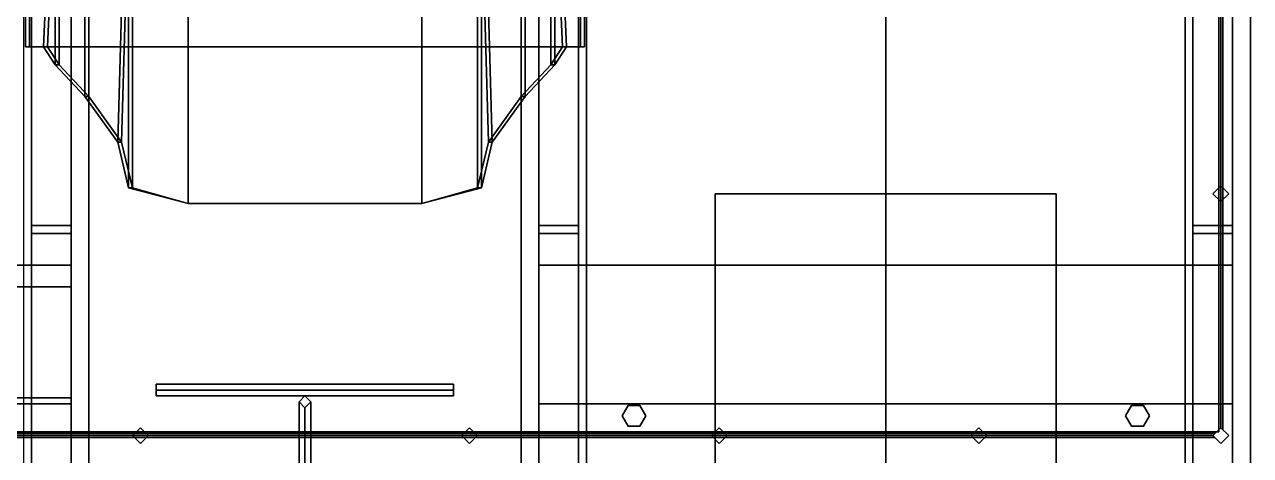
# Model space of a CAD drawing. Header units: millimetres. Extents: x -4.8 to 4.8, y -57.4 to 7.7.
# Drawn here: x -1.41 to 4.77, y -2.26 to -0.09 of the extents above; entities that cross this region are included whole.
import ezdxf

# ---------------------------------------------------------------- set-up
doc = ezdxf.new("R2010")
doc.units = ezdxf.units.MM
for name, color, linetype in [('addons', 3, 'Continuous'), ('turret_in', 3, 'Continuous'), ('turret_new', 2, 'Continuous')]:
    doc.layers.add(name, color=color, linetype=linetype)

msp = doc.modelspace()

# ---------------------------------------------------------------- linework, layer by layer
for points in [[(-1.38, -5.18, 0.83), (-1.38, 4.07, 0.83), (-1.42, 4.07, 0.83), (-1.42, -5.14, 0.83)], [(-1.38, -5.18, 0.46), (-1.38, 3.78, 0.46), (-1.38, 4.07, 0.83), (-1.38, -5.18, 0.83)], [(1.38, 4.07, 0.83), (1.38, 3.78, 0.46), (1.38, -5.18, 0.46), (1.38, -5.18, 0.83)], [(1.42, -5.14, 0.83), (1.42, 4.07, 0.83), (1.38, 4.07, 0.83), (1.38, -5.18, 0.83)], [(1.42, -5.14, 0.2), (1.42, 4.07, 0.2), (1.42, 4.07, 0.83), (1.42, -5.14, 0.83)], [(4.44, 4.07, 0.2), (1.42, 4.07, 0.2), (1.42, -5.14, 0.2), (4.44, -5.14, 0.2)], [(4.48, -5.18, 0.83), (4.48, 4.07, 0.83), (4.44, 4.07, 0.83), (4.44, -5.14, 0.83)], [(4.44, 4.07, 0.83), (4.44, 4.07, 0.2), (4.44, -5.14, 0.2), (4.44, -5.14, 0.83)], [(4.48, -5.18, 0.46), (4.48, 3.78, 0.46), (4.48, 4.07, 0.83), (4.48, -5.18, 0.83)], [(-1.09, -5.62, 0.46), (-1.09, 3.58, 0.46), (-1.38, 3.58, 0.46), (-1.38, -5.18, 0.46)], [(-1.18, -6, 0.36), (-1.18, 3.58, 0.36), (-1.09, 3.58, 0.36), (-1.09, -5.62, 0.36)], [(-1.09, -5.62, 0.36), (-1.09, 3.58, 0.36), (-1.09, 3.58, 0.46), (-1.09, -5.62, 0.46)], [(1.09, 3.58, 0.36), (1.18, 3.58, 0.36), (1.18, -6, 0.36), (1.09, -5.62, 0.36)], [(1.09, -5.62, 0.46), (1.09, 3.58, 0.46), (1.09, 3.58, 0.36), (1.09, -5.62, 0.36)], [(1.38, 3.58, 0.46), (1.09, 3.58, 0.46), (1.09, -5.62, 0.46), (1.38, -5.18, 0.46)], [(4.77, -5.62, 0.46), (4.77, 3.58, 0.46), (4.48, 3.58, 0.46), (4.48, -5.18, 0.46)], [(4.68, -6, 0.36), (4.68, 3.58, 0.36), (4.77, 3.58, 0.36), (4.77, -5.62, 0.36)], [(4.77, -5.62, 0.36), (4.77, 3.58, 0.36), (4.77, 3.58, 0.46), (4.77, -5.62, 0.46)], [(-2.93, -1.3, -0.68), (-2.93, 1.79, -0.68), (-1.18, 1.79, -0.57), (-1.18, -1.3, -0.59)], [(-1.18, -1.3), (-1.18, 1.79), (-1.18, 1.79, 0.36), (-1.18, -1.3, 0.36)], [(-1.18, -1.3, -0.59), (-1.18, 1.79, -0.57), (-1.18, 1.79), (-1.18, -1.3)], [(1.18, -1.3, 0.36), (1.18, 1.79, 0.36), (1.18, 1.79), (1.18, -1.3)], [(1.18, -1.3), (1.18, 1.79), (1.18, 1.79, -0.57), (1.18, -1.3, -0.59)], [(1.18, 1.79, -0.57), (2.93, 1.79, -0.68), (2.93, -1.3, -0.68), (1.18, -1.3, -0.59)], [(2.93, -1.3, -0.68), (2.93, 1.79, -0.68), (4.68, 1.79, -0.57), (4.68, -1.3, -0.59)], [(4.68, -1.3), (4.68, 1.79), (4.68, 1.79, 0.36), (4.68, -1.3, 0.36)], [(4.68, -1.3, -0.59), (4.68, 1.79, -0.57), (4.68, 1.79), (4.68, -1.3)], [(3.79, -0.94, 1.26), (3.79, -0.94, 0.2), (2.07, -0.94, 0.2), (2.07, -0.94, 1.26)], [(3.79, -3.13, 1.26), (3.79, -0.94, 1.26), (2.07, -0.94, 1.26), (2.07, -3.13, 1.26)], [(2.07, -0.94, 1.26), (2.07, -0.94, 0.2), (2.07, -3.13, 0.2), (2.07, -3.13, 1.26)], [(3.79, -3.13, 0.2), (3.79, -0.94, 0.2), (3.79, -0.94, 1.26), (3.79, -3.13, 1.26)], [(-1.18, -1.14, 0.46), (-1.18, -1.1, 0.46), (-1.38, -1.1, 0.83), (-1.38, -1.14, 0.83)], [(-1.18, -1.1, 0.46), (-1.38, -1.1, 0.46), (-1.38, -1.1, 0.83)], [(1.18, -1.1, 0.46), (1.18, -1.14, 0.46), (1.38, -1.14, 0.83), (1.38, -1.1, 0.83)], [(1.38, -1.1, 0.83), (1.38, -1.1, 0.46), (1.18, -1.1, 0.46), (1.38, -1.1, 0.83)], [(4.68, -1.14, 0.46), (4.68, -1.1, 0.46), (4.48, -1.1, 0.83), (4.48, -1.14, 0.83)], [(4.68, -1.1, 0.46), (4.48, -1.1, 0.46), (4.48, -1.1, 0.83)], [(-1.38, -1.14, 0.83), (-1.38, -1.14, 0.46), (-1.18, -1.14, 0.46), (-1.38, -1.14, 0.83)], [(1.18, -1.14, 0.46), (1.38, -1.14, 0.46), (1.38, -1.14, 0.83)], [(4.48, -1.14, 0.83), (4.48, -1.14, 0.46), (4.68, -1.14, 0.46), (4.48, -1.14, 0.83)], [(-2.93, -2, -0.64), (-2.93, -1.3, -0.68), (-1.18, -1.3, -0.59), (-1.18, -2, -0.6)], [(-1.18, -2), (-1.18, -1.3), (-1.18, -1.3, 0.36), (-1.18, -2, 0.36)], [(-1.18, -2, -0.6), (-1.18, -1.3, -0.59), (-1.18, -1.3), (-1.18, -2)], [(1.18, -2, 0.36), (1.18, -1.3, 0.36), (1.18, -1.3), (1.18, -2)], [(1.18, -2), (1.18, -1.3), (1.18, -1.3, -0.59), (1.18, -2, -0.6)], [(1.18, -1.3, -0.59), (2.93, -1.3, -0.68), (2.93, -2, -0.64), (1.18, -2, -0.6)], [(2.93, -2, -0.64), (2.93, -1.3, -0.68), (4.68, -1.3, -0.59), (4.68, -2, -0.6)], [(4.68, -2), (4.68, -1.3), (4.68, -1.3, 0.36), (4.68, -2, 0.36)], [(4.68, -2, -0.6), (4.68, -1.3, -0.59), (4.68, -1.3), (4.68, -2)], [(-2.93, -5.22, -0.33), (-2.93, -2, -0.64), (-1.18, -2, -0.6), (-1.18, -5.22, -0.33)], [(-1.18, -5.22), (-1.18, -2), (-1.18, -2, 0.36), (-1.18, -5.22, 0.36)], [(-1.18, -5.22, -0.33), (-1.18, -2, -0.6), (-1.18, -2), (-1.18, -5.22)], [(1.18, -5.22, 0.36), (1.18, -2, 0.36), (1.18, -2), (1.18, -5.22)], [(1.18, -5.22), (1.18, -2), (1.18, -2, -0.6), (1.18, -5.22, -0.33)], [(1.18, -2, -0.6), (2.93, -2, -0.64), (2.93, -5.22, -0.33), (1.18, -5.22, -0.33)], [(2.93, -5.22, -0.33), (2.93, -2, -0.64), (4.68, -2, -0.6), (4.68, -5.22, -0.33)], [(4.68, -5.22), (4.68, -2), (4.68, -2, 0.36), (4.68, -5.22, 0.36)], [(4.68, -5.22, -0.33), (4.68, -2, -0.6), (4.68, -2), (4.68, -5.22)]]:
    msp.add_3dface(points)
at = {"layer": 'addons'}
for points in [[(4.61, -2.14, 1.44), (4.61, 4.07, 1.44), (-4.61, 4.07, 1.44), (-4.61, -2.14, 1.44)], [(-4.61, -2.14, 1.31), (-4.61, 4.07, 1.31), (4.61, 4.07, 1.31), (4.61, -2.14, 1.31)], [(4.62, -2.12, 1.94), (4.61, -2.13, 1.95), (4.61, 4.07, 1.95), (4.62, 4.06, 1.94)], [(4.61, -2.13, 1.95), (4.62, -2.12, 1.96), (4.62, 4.06, 1.96), (4.61, 4.07, 1.95)], [(4.62, -2.12, 2.4), (4.61, -2.13, 2.41), (4.61, 4.07, 2.41), (4.62, 4.06, 2.4)], [(4.61, -2.13, 2.41), (4.62, -2.12, 2.42), (4.62, 4.06, 2.42), (4.61, 4.07, 2.41)], [(4.61, -2.14, 1.31), (4.61, 4.07, 1.31), (4.61, 4.07, 1.44), (4.61, -2.14, 1.44)], [(4.63, -2.13, 1.95), (4.62, -2.12, 1.94), (4.62, 4.06, 1.94), (4.63, 4.07, 1.95)], [(4.62, -2.12, 1.96), (4.63, -2.13, 1.95), (4.63, 4.07, 1.95), (4.62, 4.06, 1.96)], [(4.63, -2.13, 2.41), (4.62, -2.12, 2.4), (4.62, 4.06, 2.4), (4.63, 4.07, 2.41)], [(4.62, -2.12, 2.42), (4.63, -2.13, 2.41), (4.63, 4.07, 2.41), (4.62, 4.06, 2.42)], [(-1.18, 3.58, 0.36), (-1.18, -5.62, 0.36), (1.18, -5.62, 0.36), (1.18, 3.58, 0.36)], [(1.18, 3.58, 0.26), (1.18, -5.62, 0.26), (-1.18, -5.62, 0.26), (-1.18, 3.58, 0.26)], [(4.62, -0.9, 1.38), (4.66, -0.94, 1.38), (4.62, -0.98, 1.38), (4.58, -0.94, 1.38)], [(4.62, -0.98, 2.47), (4.66, -0.94, 2.47), (4.62, -0.9, 2.47), (4.58, -0.94, 2.47)], [(4.62, -0.9, 1.38), (4.58, -0.94, 1.38), (4.58, -0.94, 2.47), (4.62, -0.9, 2.47)], [(4.66, -0.94, 1.38), (4.62, -0.9, 1.38), (4.62, -0.9, 2.47), (4.66, -0.94, 2.47)], [(4.58, -0.94, 1.38), (4.62, -0.98, 1.38), (4.62, -0.98, 2.47), (4.58, -0.94, 2.47)], [(4.62, -0.98, 1.38), (4.66, -0.94, 1.38), (4.66, -0.94, 2.47), (4.62, -0.98, 2.47)], [(-1.18, -1.97, 2.19), (-1.18, -1.41, 2.19), (-1.63, -1.41, 2.19), (-1.63, -1.97, 2.19)], [(-1.18, -1.41, 2.19), (-1.18, -1.41, 1.44), (-1.63, -1.41, 1.44), (-1.63, -1.41, 2.19)], [(-1.18, -1.97, 1.44), (-1.18, -1.41, 1.44), (-1.18, -1.41, 2.19), (-1.18, -1.97, 2.19)], [(-0.75, -1.9, 6.44), (-0.75, -1.93, 6.47), (0.75, -1.93, 6.47), (0.75, -1.9, 6.44)], [(-0.75, -1.93, 6.41), (-0.75, -1.9, 6.44), (0.75, -1.9, 6.44), (0.75, -1.93, 6.41)], [(-0.75, -1.9, 6.44), (-0.75, -1.93, 6.41), (-0.75, -1.96, 6.44), (-0.75, -1.93, 6.47)], [(0.75, -1.93, 6.47), (0.75, -1.96, 6.44), (0.75, -1.93, 6.41), (0.75, -1.9, 6.44)], [(-1.63, -1.97, 2.19), (-1.63, -1.97, 1.44), (-1.18, -1.97, 1.44), (-1.18, -1.97, 2.19)], [(-0.75, -1.96, 6.44), (-0.75, -1.93, 6.41), (0.75, -1.93, 6.41), (0.75, -1.96, 6.44)], [(-0.75, -1.93, 6.47), (-0.75, -1.96, 6.44), (0.75, -1.96, 6.44), (0.75, -1.93, 6.47)], [(0, -1.96, 0.36), (-0.03, -1.99, 0.36), (-0.03, -1.99, 7.76), (0, -1.96, 7.76)], [(0, -1.96, 7.76), (-0.03, -1.99, 7.76), (0, -2.02, 7.76), (0.03, -1.99, 7.76)], [(0.03, -1.99, 0.36), (0, -1.96, 0.36), (0, -1.96, 7.76), (0.03, -1.99, 7.76)], [(-0.03, -1.99, 0.36), (0, -2.02, 0.36), (0, -2.02, 7.76), (-0.03, -1.99, 7.76)], [(-0.03, -2.66, 6.52), (0, -2.6388, 6.5412), (0, -2.02, 5.9224), (-0.03, -1.99, 5.85)], [(0, -2.6812, 6.4988), (-0.03, -2.66, 6.52), (-0.03, -1.99, 5.85), (0, -2.02, 5.8376)], [(0, -2.02, 0.36), (0.03, -1.99, 0.36), (0.03, -1.99, 7.76), (0, -2.02, 7.76)], [(0.03, -2.66, 6.52), (0, -2.6812, 6.4988), (0, -2.02, 5.8376), (0.03, -1.99, 5.85)], [(0, -2.6388, 6.5412), (0.03, -2.66, 6.52), (0.03, -1.99, 5.85), (0, -2.02, 5.9224)], [(1.63, -2.008, 0.36), (1.6, -2.06, 0.36), (1.6, -2.06, 1.31), (1.63, -2.008, 1.31)], [(1.69, -2.008, 0.36), (1.63, -2.008, 0.36), (1.63, -2.008, 1.31), (1.69, -2.008, 1.31)], [(1.72, -2.06, 0.36), (1.69, -2.008, 0.36), (1.69, -2.008, 1.31), (1.72, -2.06, 1.31)], [(4.17, -2.008, 0.36), (4.14, -2.06, 0.36), (4.14, -2.06, 1.31), (4.17, -2.008, 1.31)], [(4.23, -2.008, 0.36), (4.17, -2.008, 0.36), (4.17, -2.008, 1.31), (4.23, -2.008, 1.31)], [(4.26, -2.06, 0.36), (4.23, -2.008, 0.36), (4.23, -2.008, 1.31), (4.26, -2.06, 1.31)], [(1.6, -2.06, 0.36), (1.63, -2.112, 0.36), (1.63, -2.112, 1.31), (1.6, -2.06, 1.31)], [(1.69, -2.112, 0.36), (1.72, -2.06, 0.36), (1.72, -2.06, 1.31), (1.69, -2.112, 1.31)], [(4.14, -2.06, 0.36), (4.17, -2.112, 0.36), (4.17, -2.112, 1.31), (4.14, -2.06, 1.31)], [(4.23, -2.112, 0.36), (4.26, -2.06, 0.36), (4.26, -2.06, 1.31), (4.23, -2.112, 1.31)], [(-4.61, -2.14, 1.44), (-4.61, -2.14, 1.31), (4.61, -2.14, 1.31), (4.61, -2.14, 1.44)], [(4.59, -2.15, 1.95), (4.58, -2.16, 1.94), (-4.58, -2.16, 1.94), (-4.59, -2.15, 1.95)], [(4.58, -2.16, 1.96), (4.59, -2.15, 1.95), (-4.59, -2.15, 1.95), (-4.58, -2.16, 1.96)], [(4.59, -2.15, 2.41), (4.58, -2.16, 2.4), (-4.58, -2.16, 2.4), (-4.59, -2.15, 2.41)], [(4.58, -2.16, 2.42), (4.59, -2.15, 2.41), (-4.59, -2.15, 2.41), (-4.58, -2.16, 2.42)], [(4.58, -2.16, 1.94), (4.59, -2.17, 1.95), (-4.59, -2.17, 1.95), (-4.58, -2.16, 1.94)], [(4.59, -2.17, 1.95), (4.58, -2.16, 1.96), (-4.58, -2.16, 1.96), (-4.59, -2.17, 1.95)], [(4.58, -2.16, 2.4), (4.59, -2.17, 2.41), (-4.59, -2.17, 2.41), (-4.58, -2.16, 2.4)], [(4.59, -2.17, 2.41), (4.58, -2.16, 2.42), (-4.58, -2.16, 2.42), (-4.59, -2.17, 2.41)], [(-0.87, -2.16, 2.47), (-0.83, -2.2, 2.47), (-0.79, -2.16, 2.47), (-0.83, -2.12, 2.47)], [(-0.79, -2.16, 1.38), (-0.83, -2.2, 1.38), (-0.87, -2.16, 1.38), (-0.83, -2.12, 1.38)], [(-0.83, -2.12, 1.38), (-0.87, -2.16, 1.38), (-0.87, -2.16, 2.47), (-0.83, -2.12, 2.47)], [(-0.87, -2.16, 1.38), (-0.83, -2.2, 1.38), (-0.83, -2.2, 2.47), (-0.87, -2.16, 2.47)], [(-0.79, -2.16, 1.38), (-0.83, -2.12, 1.38), (-0.83, -2.12, 2.47), (-0.79, -2.16, 2.47)], [(-0.83, -2.2, 1.38), (-0.79, -2.16, 1.38), (-0.79, -2.16, 2.47), (-0.83, -2.2, 2.47)], [(0.79, -2.16, 2.47), (0.83, -2.2, 2.47), (0.87, -2.16, 2.47), (0.83, -2.12, 2.47)], [(0.87, -2.16, 1.38), (0.83, -2.2, 1.38), (0.79, -2.16, 1.38), (0.83, -2.12, 1.38)], [(0.83, -2.12, 1.38), (0.79, -2.16, 1.38), (0.79, -2.16, 2.47), (0.83, -2.12, 2.47)], [(0.79, -2.16, 1.38), (0.83, -2.2, 1.38), (0.83, -2.2, 2.47), (0.79, -2.16, 2.47)], [(0.87, -2.16, 1.38), (0.83, -2.12, 1.38), (0.83, -2.12, 2.47), (0.87, -2.16, 2.47)], [(0.83, -2.2, 1.38), (0.87, -2.16, 1.38), (0.87, -2.16, 2.47), (0.83, -2.2, 2.47)], [(1.63, -2.112, 0.36), (1.69, -2.112, 0.36), (1.69, -2.112, 1.31), (1.63, -2.112, 1.31)], [(2.05, -2.16, 2.47), (2.09, -2.2, 2.47), (2.13, -2.16, 2.47), (2.09, -2.12, 2.47)], [(2.13, -2.16, 1.38), (2.09, -2.2, 1.38), (2.05, -2.16, 1.38), (2.09, -2.12, 1.38)], [(2.09, -2.12, 1.38), (2.05, -2.16, 1.38), (2.05, -2.16, 2.47), (2.09, -2.12, 2.47)], [(2.05, -2.16, 1.38), (2.09, -2.2, 1.38), (2.09, -2.2, 2.47), (2.05, -2.16, 2.47)], [(2.13, -2.16, 1.38), (2.09, -2.12, 1.38), (2.09, -2.12, 2.47), (2.13, -2.16, 2.47)], [(2.09, -2.2, 1.38), (2.13, -2.16, 1.38), (2.13, -2.16, 2.47), (2.09, -2.2, 2.47)], [(3.36, -2.16, 2.47), (3.4, -2.2, 2.47), (3.44, -2.16, 2.47), (3.4, -2.12, 2.47)], [(3.44, -2.16, 1.38), (3.4, -2.2, 1.38), (3.36, -2.16, 1.38), (3.4, -2.12, 1.38)], [(3.4, -2.12, 1.38), (3.36, -2.16, 1.38), (3.36, -2.16, 2.47), (3.4, -2.12, 2.47)], [(3.36, -2.16, 1.38), (3.4, -2.2, 1.38), (3.4, -2.2, 2.47), (3.36, -2.16, 2.47)], [(3.44, -2.16, 1.38), (3.4, -2.12, 1.38), (3.4, -2.12, 2.47), (3.44, -2.16, 2.47)], [(3.4, -2.2, 1.38), (3.44, -2.16, 1.38), (3.44, -2.16, 2.47), (3.4, -2.2, 2.47)], [(4.17, -2.112, 0.36), (4.23, -2.112, 0.36), (4.23, -2.112, 1.31), (4.17, -2.112, 1.31)], [(4.62, -2.12, 1.38), (4.66, -2.16, 1.38), (4.62, -2.2, 1.38), (4.58, -2.16, 1.38)], [(4.62, -2.2, 2.47), (4.66, -2.16, 2.47), (4.62, -2.12, 2.47), (4.58, -2.16, 2.47)], [(4.62, -2.12, 1.38), (4.58, -2.16, 1.38), (4.58, -2.16, 2.47), (4.62, -2.12, 2.47)], [(4.58, -2.16, 1.38), (4.62, -2.2, 1.38), (4.62, -2.2, 2.47), (4.58, -2.16, 2.47)], [(4.66, -2.16, 1.38), (4.62, -2.12, 1.38), (4.62, -2.12, 2.47), (4.66, -2.16, 2.47)], [(4.62, -2.2, 1.38), (4.66, -2.16, 1.38), (4.66, -2.16, 2.47), (4.62, -2.2, 2.47)]]:
    msp.add_3dface(points, dxfattribs=at)
at = {"layer": 'turret_in'}
for points in [[(-1.39, 1.5947, 1.62), (-1.39, 1.2193, 3.0306), (-1.39, -0.2, 3.24), (-1.39, -0.2, 1.62)], [(-1.39, -0.2, 1.62), (1.39, -0.2, 1.62), (1.39, 1.5947, 1.62), (-1.39, 1.5947, 1.62)], [(1.39, -0.2, 1.62), (1.39, -0.2, 3.24), (1.39, 1.22, 3.03), (1.39, 1.5947, 1.62)], [(-0.59, 1.3, 4.11), (-0.59, -0.99, 4.11), (-0.87, -0.91, 4), (-0.87, 1.2518, 4)], [(0.59, 1.3, 4.11), (0.59, -0.99, 4.11), (-0.59, -0.99, 4.11), (-0.59, 1.3, 4.11)], [(0.87, 1.2518, 4), (0.87, -0.91, 4), (0.59, -0.99, 4.11), (0.59, 1.3, 4.11)], [(-0.87, 1.2518, 4), (-0.925, -0.68, 3.96), (-1.09, -0.45, 3.84), (-1.09, 1.1925, 3.84)], [(-0.87, 1.2518, 4), (-0.87, -0.91, 4), (-0.925, -0.68, 3.96), (-0.87, 1.2518, 4)], [(1.09, 1.1925, 3.84), (1.09, -0.45, 3.84), (0.925, -0.68, 3.96), (0.87, 1.2518, 4)], [(0.925, -0.68, 3.96), (0.925, -0.68, 3.96), (0.87, -0.91, 4), (0.87, 1.2518, 4)], [(-1.39, 1.2193, 3.0306), (-1.39, 0.97, 3.24), (-1.39, -0.2, 3.24)], [(-1.09, 1.1925, 3.84), (-1.09, -0.45, 3.84), (-1.24, -0.29, 3.65), (-1.24, 1.122, 3.65)], [(1.24, 1.122, 3.65), (1.24, -0.29, 3.65), (1.09, -0.45, 3.84), (1.09, 1.1925, 3.84)], [(1.39, -0.2, 3.24), (1.39, 0.97, 3.24), (1.39, 0.97, 3.24), (1.39, 1.22, 3.03)], [(-1.24, 1.122, 3.65), (-1.2985, -0.2, 3.49), (-1.39, -0.2, 3.24), (-1.39, 0.97, 3.24)], [(-1.24, 1.122, 3.65), (-1.24, -0.29, 3.65), (-1.2985, -0.2, 3.49), (-1.24, 1.122, 3.65)], [(1.24, 1.122, 3.65), (1.2985, -0.2, 3.49), (1.24, -0.29, 3.65), (1.24, 1.122, 3.65)], [(1.39, 0.97, 3.24), (1.39, -0.2, 3.24), (1.2985, -0.2, 3.49), (1.24, 1.122, 3.65)]]:
    msp.add_3dface(points, dxfattribs=at)
at = {"layer": 'turret_new'}
for points in [[(-1.41, 1.22, 3.03), (-1.41, 1.6, 1.6), (-1.41, -0.2, 1.6), (-1.41, -0.2, 3.24)], [(1.41, -0.2, 3.24), (1.41, -0.2, 1.6), (1.41, 1.6, 1.6), (1.41, 1.2193, 3.0306)], [(-0.59, -0.99, 4.13), (-0.59, 1.3, 4.13), (-0.89, 1.2518, 4), (-0.89, -0.91, 4)], [(0.59, -0.99, 4.13), (0.59, 1.3, 4.13), (-0.59, 1.3, 4.13), (-0.59, -0.99, 4.13)], [(0.89, -0.91, 4), (0.89, 1.2518, 4), (0.59, 1.3, 4.13), (0.59, -0.99, 4.13)], [(-0.945, -0.68, 3.96), (-0.89, 1.2518, 4), (-1.11, 1.1925, 3.84), (-1.11, -0.45, 3.84)], [(-0.89, -0.91, 4), (-0.89, 1.2518, 4), (-0.89, 1.2518, 4), (-0.945, -0.68, 3.96)], [(1.11, -0.45, 3.84), (1.11, 1.1925, 3.84), (0.89, 1.2518, 4), (0.945, -0.68, 3.96)], [(0.945, -0.68, 3.96), (0.945, -0.68, 3.96), (0.89, 1.2518, 4), (0.89, -0.91, 4)], [(-1.41, 0.97, 3.24), (-1.41, 1.22, 3.03), (-1.41, -0.2, 3.24), (-1.41, 0.97, 3.24)], [(-1.11, -0.45, 3.84), (-1.11, 1.1925, 3.84), (-1.26, 1.122, 3.65), (-1.26, -0.29, 3.65)], [(1.26, -0.29, 3.65), (1.26, 1.122, 3.65), (1.11, 1.1925, 3.84), (1.11, -0.45, 3.84)], [(1.41, 1.2193, 3.0306), (1.41, 1.22, 3.03), (1.41, 0.97, 3.24), (1.41, -0.2, 3.24)], [(-1.3185, -0.2, 3.49), (-1.26, 1.122, 3.65), (-1.41, 0.97, 3.24), (-1.41, -0.2, 3.24)], [(-1.26, -0.29, 3.65), (-1.26, 1.122, 3.65), (-1.26, 1.122, 3.65), (-1.3185, -0.2, 3.49)], [(1.3185, -0.2, 3.49), (1.3185, -0.2, 3.49), (1.26, 1.122, 3.65), (1.26, -0.29, 3.65)], [(1.41, -0.2, 3.24), (1.41, 0.97, 3.24), (1.26, 1.122, 3.65), (1.3185, -0.2, 3.49)], [(-1.41, -0.2, 1.6), (-1.39, -0.2, 1.62), (-1.39, -0.2, 3.24), (-1.41, -0.2, 3.24)], [(1.41, -0.2, 1.6), (1.39, -0.2, 1.62), (-1.39, -0.2, 1.62), (-1.41, -0.2, 1.6)], [(-1.41, -0.2, 3.24), (-1.39, -0.2, 3.24), (-1.2985, -0.2, 3.49), (-1.3185, -0.2, 3.49)], [(-1.3185, -0.2, 3.49), (-1.2985, -0.2, 3.49), (-1.24, -0.29, 3.65), (-1.26, -0.29, 3.65)], [(1.2985, -0.2, 3.49), (1.3185, -0.2, 3.49), (1.26, -0.29, 3.65), (1.24, -0.29, 3.65)], [(1.39, -0.2, 3.24), (1.41, -0.2, 3.24), (1.3185, -0.2, 3.49), (1.2985, -0.2, 3.49)], [(1.39, -0.2, 1.62), (1.41, -0.2, 1.6), (1.41, -0.2, 3.24), (1.39, -0.2, 3.24)], [(-1.26, -0.29, 3.65), (-1.24, -0.29, 3.65), (-1.09, -0.45, 3.84), (-1.11, -0.45, 3.84)], [(1.24, -0.29, 3.65), (1.26, -0.29, 3.65), (1.11, -0.45, 3.84), (1.09, -0.45, 3.84)], [(-1.11, -0.45, 3.84), (-1.09, -0.45, 3.84), (-0.925, -0.68, 3.96), (-0.945, -0.68, 3.96)], [(1.09, -0.45, 3.84), (1.11, -0.45, 3.84), (0.945, -0.68, 3.96), (0.925, -0.68, 3.96)], [(-0.945, -0.68, 3.96), (-0.925, -0.68, 3.96), (-0.87, -0.91, 4), (-0.89, -0.91, 4)], [(0.925, -0.68, 3.96), (0.945, -0.68, 3.96), (0.89, -0.91, 4), (0.87, -0.91, 4)], [(-0.89, -0.91, 4), (-0.87, -0.91, 4), (-0.59, -0.99, 4.11), (-0.59, -0.99, 4.13)], [(0.87, -0.91, 4), (0.89, -0.91, 4), (0.59, -0.99, 4.13), (0.59, -0.99, 4.11)], [(0.59, -0.99, 4.11), (0.59, -0.99, 4.13), (-0.59, -0.99, 4.13), (-0.59, -0.99, 4.11)]]:
    msp.add_3dface(points, dxfattribs=at)

doc.saveas('drawing.dxf')
